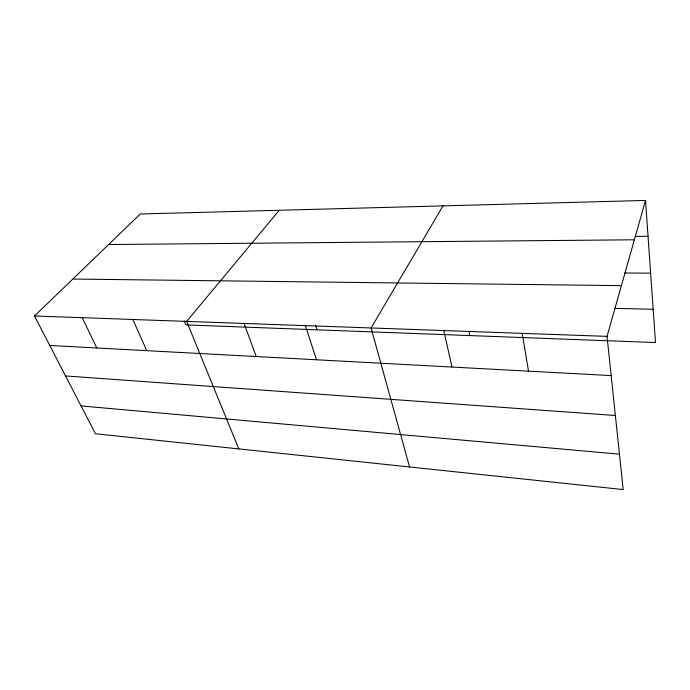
<?xml version="1.0" encoding="UTF-8"?>
<svg xmlns="http://www.w3.org/2000/svg" width="690" height="690" viewBox="0 0 690 690"><rect width="100%" height="100%" fill="white"/><g stroke="black" fill="none" stroke-linecap="round" stroke-linejoin="round"><path stroke-width="1.03" d="M607.036 336.375L645.521 200.436L140.294 214.004L34.5 315.986L95.444 433.751L623.182 489.564L607.036 336.375L34.5 315.986M443.023 205.87L371.082 327.974L409.55 466.975M279.234 210.278L186.654 321.402L238.826 448.914M635.257 236.42L648.039 236.291M108.641 244.527L634.377 239.792M624.864 272.99L650.627 273.154M72.829 279.045L621.397 285.643M614.825 308.37L653.163 309.241M49.749 345.457L611.168 375.593M65.516 375.929L615.377 415.501M81.04 405.918L619.456 454.184M82.17 317.685L96.824 347.984M132.799 319.487L146.754 350.667M184.239 320.971L185.843 324.887L655.5 342.559L645.521 200.436M244.07 323.446L256.249 356.54M305.411 325.637L316.469 359.775M315.787 325.775L317.072 329.82M443.791 330.562L451.967 367.046M468.864 331.347L469.735 335.564M522.209 333.356L528.523 371.151"/></g></svg>
